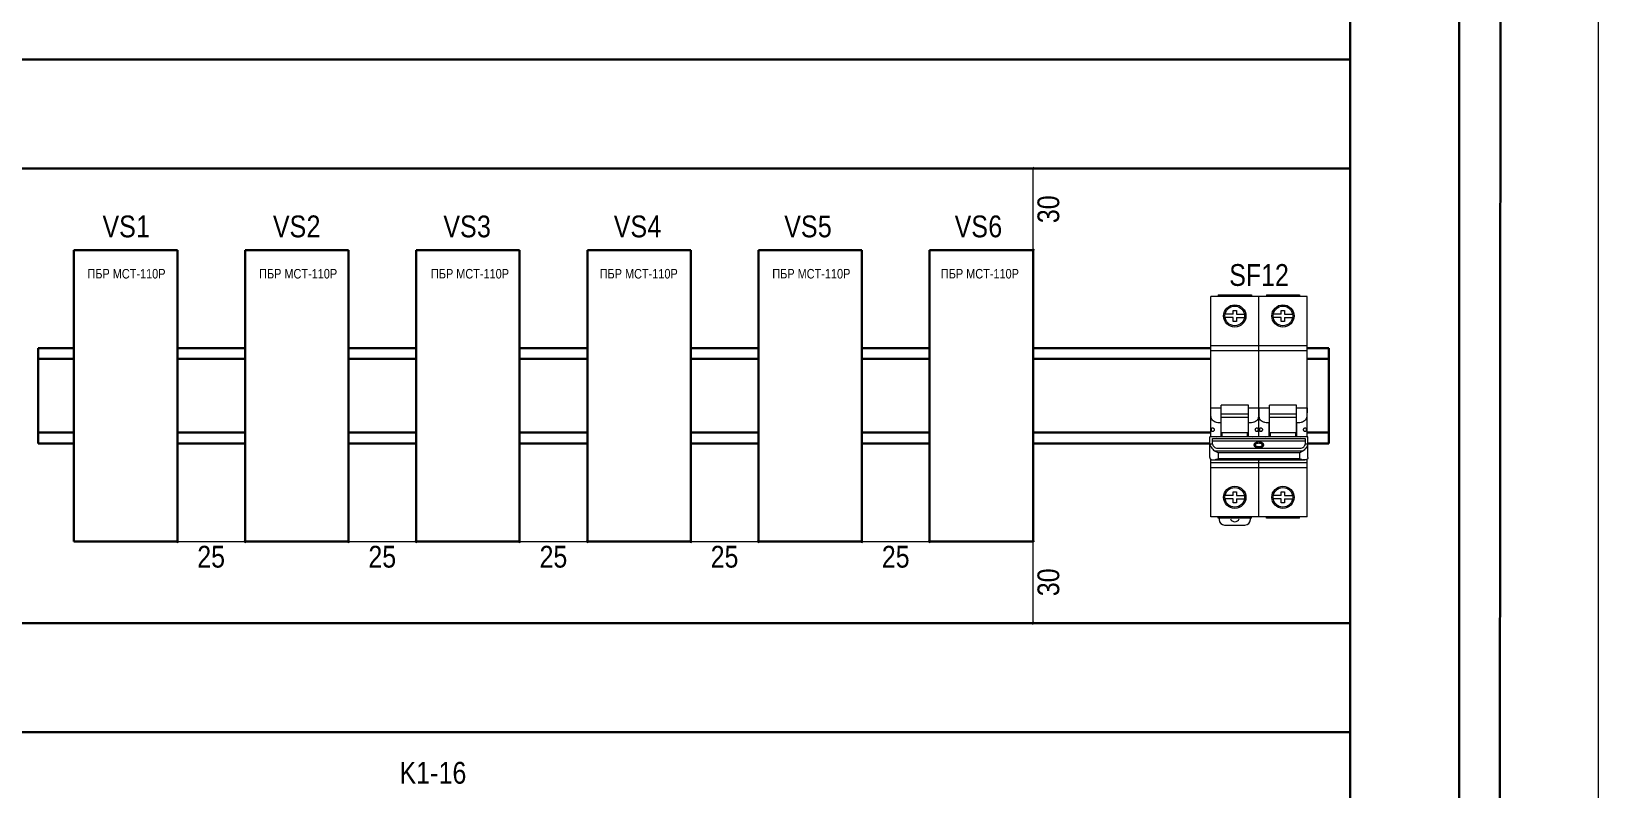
# Model space of a CAD drawing. Header units: millimetres. Extents: x -6000 to 26000, y -6000 to 26000.
# Drawn here: x 85.9 to 166.1, y -4968.2 to -4929.5 of the extents above; entities that cross this region are included whole.
import ezdxf

# ---------------------------------------------------------------- set-up
doc = ezdxf.new("R2010")
doc.units = ezdxf.units.MM
doc.header["$MEASUREMENT"] = 0
for name, color, linetype, lineweight in [('Чертеж и Рисунок_Ном._пера__1', 7, 'Continuous', 15), ('Чертеж и Рисунок_Ном._пера__21', 7, 'Continuous', 30), ('Чертеж и Рисунок_Ном._пера__7', 7, 'Continuous', 15)]:
    doc.layers.add(name, color=color, linetype=linetype, lineweight=lineweight)
for name, color, linetype, lineweight, true_color in [('Чертеж и Рисунок_Ном._пера__25', 7, 'Continuous', 0, 0x5555ff), ('Чертеж и Рисунок_Ном._пера__65', 7, 'Continuous', 40, 0x83aefe), ('Чертеж и Рисунок_Ном._пера__85', 7, 'Continuous', 5, 0x66b7ff)]:
    doc.layers.add(name, color=color, linetype=linetype, lineweight=lineweight, true_color=true_color)
doc.styles.add('СГЕНЕРИР_СТИЛЬ_1', font='')
doc.styles.get('СГЕНЕРИР_СТИЛЬ_1').set_extended_font_data('Arial Narrow')

msp = doc.modelspace()

# ---------------------------------------------------------------- linework, layer by layer
at = {"layer": 'Чертеж и Рисунок_Ном._пера__21', "color": 7, "linetype": 'Continuous', "lineweight": 30}
for p, q in [((161.043, -4900.341), (160.93, -5150.721)), ((153.36, -5006.047), (153.36, -4908.361)), ((158.924, -4908.361), (158.924, -5006.047)), ((85.187, -4930.944), (153.36, -4930.944)), ((153.36, -4930.944), (153.36, -4936.508)), ((153.36, -4936.508), (85.187, -4936.508)), ((88.123, -4940.681), (93.409, -4940.681)), ((88.123, -4955.565), (88.123, -4940.681)), ((93.409, -4940.681), (93.409, -4955.565)), ((96.87, -4940.681), (102.155, -4940.681)), ((96.87, -4955.565), (96.87, -4940.681)), ((102.155, -4940.681), (102.155, -4955.565)), ((105.617, -4940.681), (110.903, -4940.681)), ((105.617, -4955.565), (105.617, -4940.681)), ((110.903, -4940.681), (110.903, -4955.565)), ((114.365, -4940.681), (119.65, -4940.681)), ((114.365, -4955.565), (114.365, -4940.681)), ((119.65, -4940.681), (119.65, -4955.565)), ((123.112, -4940.681), (128.398, -4940.681)), ((123.112, -4955.565), (123.112, -4940.681)), ((128.398, -4940.681), (128.398, -4955.565)), ((131.86, -4940.681), (137.145, -4940.681)), ((131.86, -4955.565), (131.86, -4940.681)), ((137.145, -4940.681), (137.145, -4955.565)), ((86.292, -4945.689), (88.1, -4945.689)), ((86.292, -4950.557), (86.292, -4945.689)), ((96.87, -4945.689), (93.408, -4945.689)), ((105.617, -4945.689), (102.155, -4945.689)), ((114.365, -4945.689), (110.903, -4945.689)), ((123.112, -4945.689), (119.65, -4945.689)), ((131.86, -4945.689), (128.398, -4945.689)), ((137.145, -4945.689), (146.225, -4945.689)), ((151.149, -4945.689), (152.264, -4945.689)), ((152.264, -4950.557), (152.264, -4945.689)), ((86.292, -4946.245), (88.1, -4946.245)), ((96.87, -4946.245), (93.408, -4946.245)), ((105.617, -4946.245), (102.155, -4946.245)), ((114.365, -4946.245), (110.903, -4946.245)), ((123.112, -4946.245), (119.65, -4946.245)), ((131.86, -4946.245), (128.398, -4946.245)), ((137.145, -4946.245), (146.225, -4946.245)), ((151.149, -4946.245), (152.264, -4946.245)), ((88.112, -4950.001), (86.292, -4950.001)), ((88.119, -4950.557), (86.292, -4950.557)), ((93.408, -4950.001), (96.87, -4950.001)), ((93.415, -4950.557), (96.87, -4950.557)), ((102.155, -4950.001), (105.617, -4950.001)), ((102.162, -4950.557), (105.617, -4950.557)), ((110.903, -4950.001), (114.365, -4950.001)), ((110.91, -4950.557), (114.365, -4950.557)), ((119.65, -4950.001), (123.112, -4950.001)), ((119.657, -4950.557), (123.112, -4950.557)), ((128.398, -4950.001), (131.86, -4950.001)), ((128.405, -4950.557), (131.86, -4950.557)), ((146.225, -4950.001), (137.145, -4950.001)), ((146.183, -4950.557), (137.145, -4950.557)), ((152.264, -4950.001), (151.149, -4950.001)), ((152.264, -4950.557), (151.191, -4950.557)), ((93.409, -4955.565), (88.123, -4955.565)), ((102.155, -4955.565), (96.87, -4955.565)), ((110.903, -4955.565), (105.617, -4955.565)), ((119.65, -4955.565), (114.365, -4955.565)), ((128.398, -4955.565), (123.112, -4955.565)), ((137.145, -4955.565), (131.86, -4955.565)), ((85.187, -4959.738), (153.36, -4959.738)), ((153.36, -4959.738), (153.36, -4965.302)), ((153.36, -4965.302), (85.187, -4965.302))]:
    msp.add_line(p, q, dxfattribs=at)
at = {"layer": 'Чертеж и Рисунок_Ном._пера__65', "color": 161, "linetype": 'Continuous', "lineweight": 40, "true_color": 0x83aefe}
for p, q in [((137.18, -4936.543), (137.111, -4936.473)), ((137.111, -4940.646), (137.18, -4940.716)), ((93.444, -4955.53), (93.374, -4955.6)), ((96.835, -4955.6), (96.904, -4955.53)), ((102.19, -4955.53), (102.121, -4955.6)), ((105.582, -4955.6), (105.652, -4955.53)), ((110.938, -4955.53), (110.868, -4955.6)), ((114.33, -4955.6), (114.399, -4955.53)), ((119.685, -4955.53), (119.616, -4955.6)), ((123.077, -4955.6), (123.147, -4955.53)), ((128.433, -4955.53), (128.363, -4955.6)), ((131.825, -4955.6), (131.894, -4955.53)), ((137.18, -4955.6), (137.111, -4955.53)), ((137.111, -4959.703), (137.18, -4959.773))]:
    msp.add_line(p, q, dxfattribs=at)
at = {"layer": 'Чертеж и Рисунок_Ном._пера__7', "color": 7, "linetype": 'Continuous', "lineweight": 15}
for p, q in [((146.225, -4950.23), (146.225, -4943.046)), ((151.149, -4943.046), (146.225, -4943.046)), ((146.608, -4942.976), (146.608, -4943.046)), ((146.608, -4942.976), (148.305, -4942.976)), ((148.305, -4942.976), (148.305, -4943.046)), ((148.687, -4950.23), (148.687, -4943.046)), ((149.07, -4942.976), (149.07, -4943.046)), ((149.07, -4942.976), (150.767, -4942.976)), ((150.767, -4942.976), (150.767, -4943.046)), ((150.767, -4942.976), (150.767, -4943.046)), ((151.149, -4950.23), (151.149, -4943.046)), ((147.373, -4943.964), (146.962, -4943.964)), ((147.373, -4944.131), (146.962, -4944.131)), ((147.373, -4943.964), (147.373, -4943.769)), ((147.373, -4943.769), (147.54, -4943.769)), ((147.373, -4944.326), (147.373, -4944.131)), ((147.54, -4944.326), (147.373, -4944.326)), ((147.54, -4943.769), (147.54, -4943.964)), ((147.54, -4943.964), (147.95, -4943.964)), ((147.54, -4944.131), (147.54, -4944.326)), ((147.54, -4944.131), (147.95, -4944.131)), ((149.835, -4943.964), (149.425, -4943.964)), ((149.835, -4944.131), (149.425, -4944.131)), ((149.835, -4943.964), (149.835, -4943.769)), ((149.835, -4943.769), (150.002, -4943.769)), ((149.835, -4944.326), (149.835, -4944.131)), ((150.002, -4944.326), (149.835, -4944.326)), ((150.002, -4943.769), (150.002, -4943.964)), ((150.002, -4943.964), (150.412, -4943.964)), ((150.002, -4944.131), (150.002, -4944.326)), ((150.002, -4944.131), (150.412, -4944.131)), ((146.225, -4945.55), (151.149, -4945.55)), ((151.149, -4945.828), (146.225, -4945.828)), ((146.225, -4948.747), (146.761, -4948.747)), ((146.761, -4950.23), (146.761, -4948.609)), ((148.152, -4948.609), (146.761, -4948.609)), ((146.761, -4949.041), (148.152, -4949.041)), ((148.152, -4950.23), (148.152, -4948.609)), ((148.152, -4948.747), (149.223, -4948.747)), ((150.614, -4948.609), (149.223, -4948.609)), ((149.223, -4950.23), (149.223, -4948.609)), ((149.223, -4949.041), (150.614, -4949.041)), ((150.614, -4950.23), (150.614, -4948.609)), ((150.614, -4948.747), (151.149, -4948.747)), ((146.754, -4950.209), (146.754, -4949.512)), ((146.761, -4949.512), (146.754, -4949.512)), ((146.761, -4949.213), (148.152, -4949.213)), ((148.159, -4949.512), (148.152, -4949.512)), ((148.159, -4950.209), (148.159, -4949.512)), ((149.223, -4949.512), (149.216, -4949.512)), ((149.216, -4950.209), (149.216, -4949.512)), ((149.223, -4949.213), (150.614, -4949.213)), ((150.621, -4949.512), (150.614, -4949.512)), ((150.621, -4950.209), (150.621, -4949.512)), ((146.183, -4951.285), (146.183, -4950.23)), ((151.191, -4950.23), (146.183, -4950.23)), ((146.183, -4950.572), (146.323, -4950.572)), ((146.323, -4950.59), (146.323, -4950.315)), ((146.323, -4950.315), (151.052, -4950.315)), ((146.323, -4950.425), (151.052, -4950.425)), ((146.754, -4950.209), (146.761, -4950.209)), ((146.802, -4950.022), (146.802, -4950.23)), ((148.11, -4950.022), (146.802, -4950.022)), ((148.11, -4950.23), (148.11, -4950.022)), ((148.152, -4950.209), (148.159, -4950.209)), ((148.52, -4950.694), (148.52, -4950.639)), ((148.854, -4950.694), (148.854, -4950.639)), ((149.216, -4950.209), (149.223, -4950.209)), ((150.572, -4950.022), (149.265, -4950.022)), ((149.265, -4950.022), (149.265, -4950.23)), ((150.572, -4950.23), (150.572, -4950.022)), ((150.614, -4950.209), (150.621, -4950.209)), ((151.052, -4950.315), (151.052, -4950.59)), ((151.052, -4950.572), (151.191, -4950.572)), ((151.191, -4951.285), (151.191, -4950.23)), ((146.225, -4954.313), (146.225, -4951.371)), ((146.225, -4951.531), (151.149, -4951.531)), ((146.334, -4951.395), (146.427, -4951.39)), ((146.334, -4951.395), (151.04, -4951.395)), ((146.427, -4950.935), (150.948, -4950.935)), ((146.427, -4951.39), (150.948, -4951.39)), ((146.573, -4950.807), (150.802, -4950.807)), ((146.601, -4951.034), (146.601, -4951.338)), ((150.774, -4951.034), (146.601, -4951.034)), ((146.601, -4951.338), (150.774, -4951.338)), ((148.687, -4954.313), (148.687, -4951.395)), ((150.774, -4951.338), (150.774, -4951.034)), ((151.04, -4951.395), (150.948, -4951.39)), ((151.149, -4954.313), (151.149, -4951.37)), ((151.149, -4951.809), (146.225, -4951.809)), ((147.373, -4953.033), (147.54, -4953.033)), ((147.373, -4953.228), (147.373, -4953.033)), ((147.54, -4953.033), (147.54, -4953.228)), ((149.835, -4953.033), (150.002, -4953.033)), ((149.835, -4953.228), (149.835, -4953.033)), ((150.002, -4953.033), (150.002, -4953.228)), ((147.373, -4953.228), (146.962, -4953.228)), ((147.373, -4953.395), (146.962, -4953.395)), ((147.373, -4953.59), (147.373, -4953.395)), ((147.54, -4953.59), (147.373, -4953.59)), ((147.54, -4953.228), (147.95, -4953.228)), ((147.54, -4953.395), (147.95, -4953.395)), ((147.54, -4953.395), (147.54, -4953.59)), ((149.835, -4953.228), (149.425, -4953.228)), ((149.835, -4953.395), (149.425, -4953.395)), ((149.835, -4953.59), (149.835, -4953.395)), ((150.002, -4953.59), (149.835, -4953.59)), ((150.002, -4953.228), (150.412, -4953.228)), ((150.002, -4953.395), (150.412, -4953.395)), ((150.002, -4953.395), (150.002, -4953.59)), ((151.149, -4954.313), (146.225, -4954.313)), ((146.608, -4954.383), (146.608, -4954.313)), ((148.305, -4954.383), (146.608, -4954.383)), ((146.656, -4954.383), (146.656, -4954.452)), ((146.935, -4954.73), (147.978, -4954.73)), ((148.256, -4954.452), (148.256, -4954.383)), ((148.305, -4954.383), (148.305, -4954.313)), ((149.07, -4954.383), (149.07, -4954.313)), ((150.767, -4954.383), (149.07, -4954.383)), ((150.767, -4954.383), (150.767, -4954.313))]:
    msp.add_line(p, q, dxfattribs=at)
at = {"layer": 'Чертеж и Рисунок_Ном._пера__7', "color": 7, "linetype": 'Continuous', "lineweight": 15, "flags": 128}
for points in [[(146.754, -4949.512), (146.675, -4949.509), (146.598, -4949.502), (146.525, -4949.489), (146.491, -4949.48), (146.458, -4949.47), (146.4, -4949.443), (146.35, -4949.408), (146.31, -4949.366), (146.28, -4949.315), (146.258, -4949.258), (146.244, -4949.195), (146.234, -4949.127), (146.229, -4949.056), (146.226, -4948.981), (146.225, -4948.905), (146.225, -4948.826), (146.225, -4948.747)], [(148.687, -4948.747), (148.687, -4948.826), (148.687, -4948.905), (148.686, -4948.981), (148.683, -4949.056), (148.678, -4949.127), (148.669, -4949.195), (148.654, -4949.258), (148.632, -4949.315), (148.602, -4949.366), (148.562, -4949.408), (148.513, -4949.443), (148.454, -4949.47), (148.422, -4949.48), (148.387, -4949.489), (148.315, -4949.502), (148.238, -4949.509), (148.159, -4949.512)], [(149.216, -4949.512), (149.137, -4949.509), (149.06, -4949.502), (148.987, -4949.489), (148.953, -4949.48), (148.92, -4949.47), (148.862, -4949.443), (148.812, -4949.408), (148.772, -4949.366), (148.742, -4949.315), (148.72, -4949.258), (148.706, -4949.195), (148.696, -4949.127), (148.691, -4949.056), (148.689, -4948.981), (148.688, -4948.905), (148.687, -4948.826), (148.687, -4948.747)], [(151.149, -4948.747), (151.149, -4948.826), (151.149, -4948.905), (151.148, -4948.981), (151.145, -4949.056), (151.14, -4949.127), (151.131, -4949.195), (151.116, -4949.258), (151.094, -4949.315), (151.064, -4949.366), (151.024, -4949.408), (150.975, -4949.443), (150.916, -4949.47), (150.884, -4949.48), (150.849, -4949.489), (150.777, -4949.502), (150.7, -4949.509), (150.621, -4949.512)], [(146.266, -4949.861), (146.267, -4949.84), (146.269, -4949.821), (146.274, -4949.803), (146.28, -4949.789), (146.288, -4949.777), (146.297, -4949.769), (146.307, -4949.765), (146.319, -4949.763)], [(146.319, -4949.958), (146.307, -4949.956), (146.297, -4949.952), (146.288, -4949.944), (146.28, -4949.932), (146.274, -4949.918), (146.269, -4949.9), (146.267, -4949.881), (146.266, -4949.861)], [(146.319, -4949.763), (146.345, -4949.77), (146.359, -4949.778), (146.372, -4949.788), (146.384, -4949.802), (146.395, -4949.819), (146.403, -4949.839), (146.405, -4949.861)], [(146.405, -4949.861), (146.403, -4949.882), (146.395, -4949.902), (146.384, -4949.919), (146.372, -4949.933), (146.359, -4949.943), (146.345, -4949.951), (146.319, -4949.958)], [(148.507, -4949.861), (148.51, -4949.839), (148.518, -4949.819), (148.528, -4949.802), (148.541, -4949.788), (148.554, -4949.778), (148.567, -4949.77), (148.594, -4949.763)], [(148.594, -4949.958), (148.567, -4949.951), (148.554, -4949.943), (148.541, -4949.933), (148.528, -4949.919), (148.518, -4949.902), (148.51, -4949.882), (148.507, -4949.861)], [(148.594, -4949.763), (148.605, -4949.765), (148.615, -4949.769), (148.625, -4949.777), (148.633, -4949.789), (148.639, -4949.803), (148.643, -4949.821), (148.646, -4949.84), (148.647, -4949.861)], [(148.647, -4949.861), (148.646, -4949.881), (148.643, -4949.9), (148.639, -4949.918), (148.633, -4949.932), (148.625, -4949.944), (148.615, -4949.952), (148.605, -4949.956), (148.594, -4949.958)], [(148.728, -4949.861), (148.729, -4949.84), (148.731, -4949.821), (148.736, -4949.803), (148.742, -4949.789), (148.75, -4949.777), (148.759, -4949.769), (148.769, -4949.765), (148.781, -4949.763)], [(148.781, -4949.958), (148.769, -4949.956), (148.759, -4949.952), (148.75, -4949.944), (148.742, -4949.932), (148.736, -4949.918), (148.731, -4949.9), (148.729, -4949.881), (148.728, -4949.861)], [(148.781, -4949.763), (148.807, -4949.77), (148.821, -4949.778), (148.834, -4949.788), (148.846, -4949.802), (148.857, -4949.819), (148.865, -4949.839), (148.867, -4949.861)], [(148.867, -4949.861), (148.865, -4949.882), (148.857, -4949.902), (148.846, -4949.919), (148.834, -4949.933), (148.821, -4949.943), (148.807, -4949.951), (148.781, -4949.958)], [(150.969, -4949.861), (150.972, -4949.839), (150.98, -4949.819), (150.99, -4949.802), (151.003, -4949.788), (151.016, -4949.778), (151.029, -4949.77), (151.056, -4949.763)], [(150.969, -4949.861), (150.972, -4949.839), (150.98, -4949.819), (150.99, -4949.802), (151.003, -4949.788), (151.016, -4949.778), (151.029, -4949.77), (151.056, -4949.763)], [(151.056, -4949.958), (151.029, -4949.951), (151.016, -4949.943), (151.003, -4949.933), (150.99, -4949.919), (150.98, -4949.902), (150.972, -4949.882), (150.969, -4949.861)], [(151.056, -4949.958), (151.029, -4949.951), (151.016, -4949.943), (151.003, -4949.933), (150.99, -4949.919), (150.98, -4949.902), (150.972, -4949.882), (150.969, -4949.861)], [(151.056, -4949.763), (151.067, -4949.765), (151.078, -4949.769), (151.087, -4949.777), (151.095, -4949.789), (151.101, -4949.803), (151.105, -4949.821), (151.108, -4949.84), (151.109, -4949.861)], [(151.056, -4949.763), (151.067, -4949.765), (151.078, -4949.769), (151.087, -4949.777), (151.095, -4949.789), (151.101, -4949.803), (151.105, -4949.821), (151.108, -4949.84), (151.109, -4949.861)], [(151.109, -4949.861), (151.108, -4949.881), (151.105, -4949.9), (151.101, -4949.918), (151.095, -4949.932), (151.087, -4949.944), (151.078, -4949.952), (151.067, -4949.956), (151.056, -4949.958)], [(151.109, -4949.861), (151.108, -4949.881), (151.105, -4949.9), (151.101, -4949.918), (151.095, -4949.932), (151.087, -4949.944), (151.078, -4949.952), (151.067, -4949.956), (151.056, -4949.958)], [(146.183, -4950.572), (146.185, -4950.593), (146.188, -4950.614), (146.194, -4950.637), (146.202, -4950.661), (146.213, -4950.685), (146.225, -4950.709), (146.254, -4950.759), (146.29, -4950.807), (146.331, -4950.854), (146.376, -4950.897), (146.427, -4950.935)], [(146.323, -4950.59), (146.328, -4950.625), (146.334, -4950.643), (146.342, -4950.661), (146.365, -4950.697), (146.396, -4950.732), (146.433, -4950.762), (146.476, -4950.786), (146.523, -4950.802), (146.573, -4950.807)], [(146.54, -4950.229), (146.644, -4950.214), (146.754, -4950.209)], [(148.159, -4950.209), (148.268, -4950.214), (148.372, -4950.229)], [(148.687, -4950.485), (148.638, -4950.488), (148.591, -4950.497), (148.548, -4950.511), (148.51, -4950.53), (148.479, -4950.554), (148.456, -4950.58), (148.448, -4950.594), (148.442, -4950.609), (148.438, -4950.624), (148.437, -4950.639)], [(148.437, -4950.639), (148.438, -4950.654), (148.442, -4950.669), (148.448, -4950.684), (148.456, -4950.698), (148.479, -4950.725), (148.51, -4950.748), (148.548, -4950.767), (148.591, -4950.782), (148.638, -4950.79), (148.687, -4950.793)], [(148.441, -4950.667), (148.449, -4950.647), (148.461, -4950.628), (148.476, -4950.611), (148.496, -4950.595), (148.518, -4950.58), (148.544, -4950.568), (148.601, -4950.549)], [(148.52, -4950.639), (148.521, -4950.629), (148.524, -4950.619), (148.533, -4950.6), (148.548, -4950.582), (148.569, -4950.567), (148.595, -4950.554), (148.623, -4950.544), (148.655, -4950.538), (148.687, -4950.536)], [(148.687, -4950.742), (148.655, -4950.74), (148.623, -4950.734), (148.595, -4950.725), (148.569, -4950.712), (148.548, -4950.696), (148.533, -4950.679), (148.524, -4950.659), (148.521, -4950.649), (148.52, -4950.639)], [(148.52, -4950.694), (148.522, -4950.707), (148.526, -4950.72), (148.533, -4950.733), (148.542, -4950.745), (148.568, -4950.766), (148.602, -4950.782)], [(148.938, -4950.639), (148.936, -4950.624), (148.933, -4950.609), (148.927, -4950.594), (148.919, -4950.58), (148.895, -4950.554), (148.864, -4950.53), (148.826, -4950.511), (148.783, -4950.497), (148.736, -4950.488), (148.687, -4950.485)], [(148.687, -4950.536), (148.72, -4950.538), (148.751, -4950.544), (148.78, -4950.554), (148.805, -4950.567), (148.826, -4950.582), (148.841, -4950.6), (148.851, -4950.619), (148.853, -4950.629), (148.854, -4950.639)], [(148.687, -4950.793), (148.736, -4950.79), (148.783, -4950.782), (148.826, -4950.767), (148.864, -4950.748), (148.895, -4950.725), (148.919, -4950.698), (148.927, -4950.684), (148.933, -4950.669), (148.936, -4950.654), (148.938, -4950.639)], [(148.854, -4950.639), (148.853, -4950.649), (148.851, -4950.659), (148.841, -4950.679), (148.826, -4950.696), (148.805, -4950.712), (148.78, -4950.725), (148.751, -4950.734), (148.72, -4950.74), (148.687, -4950.742)], [(148.772, -4950.783), (148.806, -4950.766), (148.832, -4950.745), (148.842, -4950.733), (148.849, -4950.72), (148.853, -4950.707), (148.854, -4950.694)], [(148.773, -4950.549), (148.83, -4950.568), (148.856, -4950.58), (148.879, -4950.595), (148.898, -4950.611), (148.914, -4950.628), (148.926, -4950.647), (148.934, -4950.667)], [(149.002, -4950.229), (149.106, -4950.214), (149.216, -4950.209)], [(150.621, -4950.209), (150.73, -4950.214), (150.834, -4950.229)], [(150.802, -4950.807), (150.851, -4950.802), (150.899, -4950.786), (150.942, -4950.762), (150.979, -4950.732), (151.009, -4950.697), (151.032, -4950.661), (151.041, -4950.643), (151.047, -4950.625), (151.052, -4950.59)], [(151.191, -4950.572), (151.19, -4950.593), (151.186, -4950.614), (151.18, -4950.637), (151.172, -4950.661), (151.162, -4950.685), (151.15, -4950.709), (151.12, -4950.759), (151.085, -4950.807), (151.044, -4950.854), (150.998, -4950.897), (150.948, -4950.935)], [(146.183, -4951.285), (146.186, -4951.313), (146.19, -4951.325), (146.194, -4951.337), (146.201, -4951.347), (146.208, -4951.356), (146.216, -4951.364), (146.226, -4951.371), (146.248, -4951.383), (146.274, -4951.39), (146.302, -4951.394), (146.334, -4951.395)], [(146.601, -4951.034), (146.513, -4950.988), (146.427, -4950.935)], [(146.427, -4951.39), (146.47, -4951.383), (146.513, -4951.371), (146.557, -4951.356), (146.601, -4951.338)], [(150.948, -4950.935), (150.862, -4950.988), (150.774, -4951.034)], [(150.774, -4951.338), (150.818, -4951.356), (150.862, -4951.371), (150.905, -4951.383), (150.948, -4951.39)], [(151.191, -4951.285), (151.188, -4951.313), (151.185, -4951.325), (151.18, -4951.337), (151.174, -4951.347), (151.167, -4951.356), (151.158, -4951.364), (151.149, -4951.371), (151.127, -4951.383), (151.101, -4951.39), (151.072, -4951.394), (151.04, -4951.395)]]:
    msp.add_lwpolyline(points, dxfattribs=at)
at = {"layer": 'Чертеж и Рисунок_Ном._пера__7', "color": 7, "linetype": 'Continuous', "lineweight": 15}
for centre, radius in [((147.456, -4944.047), 0.57), ((147.456, -4944.047), 0.501), ((149.918, -4944.047), 0.57), ((149.918, -4944.047), 0.501), ((147.456, -4953.312), 0.57), ((147.456, -4953.312), 0.501), ((149.918, -4953.312), 0.57), ((149.918, -4953.312), 0.501)]:
    msp.add_circle(centre, radius, dxfattribs=at)
for centre, radius, start, end in [((146.935, -4954.452), 0.278, 180, 270), ((147.456, -4954.313), 0.246, 203.94261, 335.99634), ((147.978, -4954.452), 0.278, 270, 0)]:
    msp.add_arc(centre, radius, start, end, dxfattribs=at)
at = {"layer": 'Чертеж и Рисунок_Ном._пера__85', "color": 151, "linetype": 'Continuous', "lineweight": 5, "true_color": 0x66b7ff}
for p, q in [((166.055, -5150.721), (166.055, -4900.341)), ((137.211, -4936.508), (137.08, -4936.508)), ((137.145, -4936.508), (137.145, -4936.456)), ((137.145, -4940.681), (137.145, -4936.508)), ((137.211, -4940.681), (137.08, -4940.681)), ((137.145, -4940.733), (137.145, -4940.681)), ((93.357, -4955.565), (93.409, -4955.565)), ((93.409, -4955.63), (93.409, -4955.5)), ((93.409, -4955.565), (96.87, -4955.565)), ((96.87, -4955.63), (96.87, -4955.5)), ((96.87, -4955.565), (96.922, -4955.565)), ((102.103, -4955.565), (102.155, -4955.565)), ((102.155, -4955.63), (102.155, -4955.5)), ((102.155, -4955.565), (105.617, -4955.565)), ((105.617, -4955.63), (105.617, -4955.5)), ((105.617, -4955.565), (105.669, -4955.565)), ((110.851, -4955.565), (110.903, -4955.565)), ((110.903, -4955.63), (110.903, -4955.5)), ((110.903, -4955.565), (114.365, -4955.565)), ((114.365, -4955.63), (114.365, -4955.5)), ((114.365, -4955.565), (114.417, -4955.565)), ((119.598, -4955.565), (119.65, -4955.565)), ((119.65, -4955.63), (119.65, -4955.5)), ((119.65, -4955.565), (123.112, -4955.565)), ((123.112, -4955.63), (123.112, -4955.5)), ((123.112, -4955.565), (123.164, -4955.565)), ((128.346, -4955.565), (128.398, -4955.565)), ((128.398, -4955.63), (128.398, -4955.5)), ((128.398, -4955.565), (131.86, -4955.565)), ((131.86, -4955.63), (131.86, -4955.5)), ((131.86, -4955.565), (131.912, -4955.565)), ((137.211, -4955.565), (137.08, -4955.565)), ((137.145, -4955.565), (137.145, -4955.513)), ((137.145, -4959.738), (137.145, -4955.565)), ((137.211, -4959.738), (137.08, -4959.738)), ((137.145, -4959.79), (137.145, -4959.738))]:
    msp.add_line(p, q, dxfattribs=at)

# ---------------------------------------------------------------- texts
at = {"layer": 'Чертеж и Рисунок_Ном._пера__1', "color": 7, "linetype": 'Continuous', "lineweight": 15, "attachment_point": 7, "style": 'СГЕНЕРИР_СТИЛЬ_1'}
for s, insert, char_height in [('\\A1;{\\pql;\\fArial Narrow|b0|i0|c204|p34;VS}', (89.584, -4940.046), 1.1128), ('\\A1;{\\pql;\\fArial Narrow|b0|i0|c204|p34;1}', (91.301, -4940.026), 1.1128), ('\\A1;{\\pql;\\fArial Narrow|b0|i0|c204|p34;VS}', (98.295, -4940.046), 1.1128), ('\\A1;{\\pql;\\fArial Narrow|b0|i0|c204|p34;2}', (100.013, -4940.026), 1.1128), ('\\A1;{\\pql;\\fArial Narrow|b0|i0|c204|p34;VS}', (107.007, -4940.046), 1.1128), ('\\A1;{\\pql;\\fArial Narrow|b0|i0|c204|p34;3}', (108.724, -4940.046), 1.1128), ('\\A1;{\\pql;\\fArial Narrow|b0|i0|c204|p34;VS}', (115.718, -4940.046), 1.1128), ('\\A1;{\\pql;\\fArial Narrow|b0|i0|c204|p34;4}', (117.436, -4940.026), 1.1128), ('\\A1;{\\pql;\\fArial Narrow|b0|i0|c204|p34;VS}', (124.43, -4940.046), 1.1128), ('\\A1;{\\pql;\\fArial Narrow|b0|i0|c204|p34;5}', (126.147, -4940.045), 1.1128), ('\\A1;{\\pql;\\fArial Narrow|b0|i0|c204|p34;VS}', (133.141, -4940.046), 1.1128), ('\\A1;{\\pql;\\fArial Narrow|b0|i0|c204|p34;6}', (134.859, -4940.045), 1.1128), ('\\A1;{\\pql;\\fArial Narrow|b0|i0|c204|p34;ПБР МСТ-110Р}', (88.812, -4942.141), 0.48685), ('\\A1;{\\pql;\\fArial Narrow|b0|i0|c204|p34;ПБР МСТ-110Р}', (97.586, -4942.141), 0.48685), ('\\A1;{\\pql;\\fArial Narrow|b0|i0|c204|p34;ПБР МСТ-110Р}', (106.369, -4942.141), 0.48685), ('\\A1;{\\pql;\\fArial Narrow|b0|i0|c204|p34;ПБР МСТ-110Р}', (114.994, -4942.141), 0.48685), ('\\A1;{\\pql;\\fArial Narrow|b0|i0|c204|p34;ПБР МСТ-110Р}', (123.817, -4942.141), 0.48685), ('\\A1;{\\pql;\\fArial Narrow|b0|i0|c204|p34;ПБР МСТ-110Р}', (132.432, -4942.141), 0.48685), ('\\A1;{\\pql;\\fArial Narrow|b0|i0|c204|p34;SF12}', (147.174, -4942.528), 1.1128), ('\\A1;{\\pql;\\fArial Narrow|b0|i0|c204|p34;K1-}', (104.762, -4967.939), 1.1128), ('\\A1;{\\pql;\\fArial Narrow|b0|i0|c204|p34;16}', (106.762, -4967.958), 1.1128)]:
    msp.add_mtext(s, dxfattribs=dict(at, insert=insert, char_height=char_height))
at = {"layer": 'Чертеж и Рисунок_Ном._пера__25', "color": 173, "linetype": 'Continuous', "lineweight": 0, "true_color": 0x5555ff, "char_height": 1.1128, "attachment_point": 7, "rotation": 90, "style": 'СГЕНЕРИР_СТИЛЬ_1'}
for insert in [(138.5, -4939.307), (138.5, -4958.364)]:
    msp.add_mtext('\\A1;{\\pql;\\fArial Narrow|b0|i0|c204|p34;30}', dxfattribs=dict(at, insert=insert))
at = {"layer": 'Чертеж и Рисунок_Ном._пера__25', "color": 173, "linetype": 'Continuous', "lineweight": 0, "true_color": 0x5555ff, "char_height": 1.1128, "attachment_point": 7, "style": 'СГЕНЕРИР_СТИЛЬ_1'}
for insert in [(94.427, -4956.919), (103.174, -4956.919), (111.922, -4956.919), (120.669, -4956.919), (129.417, -4956.919)]:
    msp.add_mtext('\\A1;{\\pql;\\fArial Narrow|b0|i0|c204|p34;25}', dxfattribs=dict(at, insert=insert))

doc.saveas('drawing.dxf')
